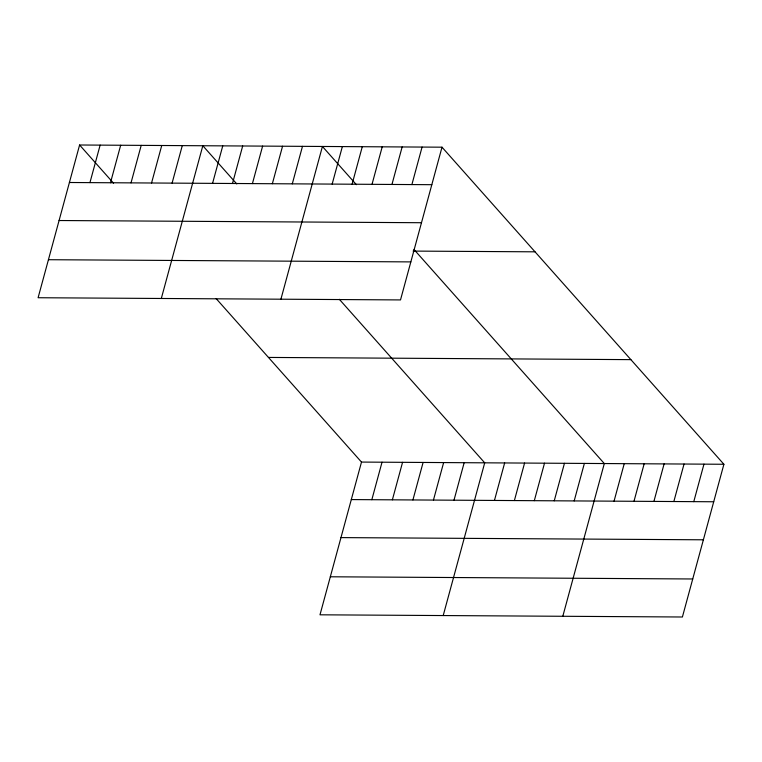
<?xml version="1.0" encoding="UTF-8"?>
<svg xmlns="http://www.w3.org/2000/svg" width="762" height="762" viewBox="0 0 762 762"><rect width="100%" height="100%" fill="white"/><g stroke="black" fill="none" stroke-linecap="round" stroke-linejoin="round"><path stroke-width="1.14" d="M79.6 144.999L38.1 297.732L400.507 299.923L442.008 147.19L79.6 144.999L113.557 183.194M89.945 182.623L100.136 145.123M110.48 182.747L120.672 145.247M131.016 182.87L141.208 145.371M151.552 182.994L161.744 145.494M172.088 183.118L182.28 145.618M161.315 298.475L202.816 145.742L236.782 183.937M212.56 183.366L222.752 145.866M232.496 183.48L242.678 145.98M252.422 183.604L262.614 146.104M272.358 183.728L282.55 146.228M292.294 183.852L302.476 146.342M280.911 299.199L322.412 146.466L356.378 184.671M332.156 184.09L342.348 146.59M352.092 184.214L362.274 146.704M372.018 184.328L382.21 146.828M391.954 184.452L402.145 146.952M411.89 184.575L422.072 147.066M216.122 298.561L361.493 462.077L319.992 614.81L682.4 617.001L723.9 464.268L442.008 147.19M371.837 499.701L382.029 462.201M392.373 499.824L402.565 462.324M412.909 499.948L423.101 462.448M433.445 500.072L443.636 462.572M453.981 500.196L464.172 462.696M443.208 615.553L484.708 462.82L339.338 299.304M494.452 500.443L504.644 462.944M514.388 500.558L524.57 463.058M534.314 500.682L544.506 463.182M554.25 500.805L564.442 463.306M574.186 500.92L584.368 463.42M562.804 616.277L604.304 463.544L413.957 249.441M614.048 501.167L624.24 463.667M633.984 501.282L644.166 463.782M653.91 501.406L664.102 463.906M673.846 501.529L684.038 464.029M693.782 501.653L703.964 464.144M69.409 182.499L431.816 184.69M59.074 220.523L421.491 222.723M413.09 251.089L535.029 251.822M48.435 259.709L410.842 261.899M268.462 357.435L630.879 359.635M361.493 462.077L723.9 464.268M351.301 499.577L713.708 501.767M340.966 537.601L703.383 539.801M330.327 576.786L692.734 578.977"/></g></svg>
